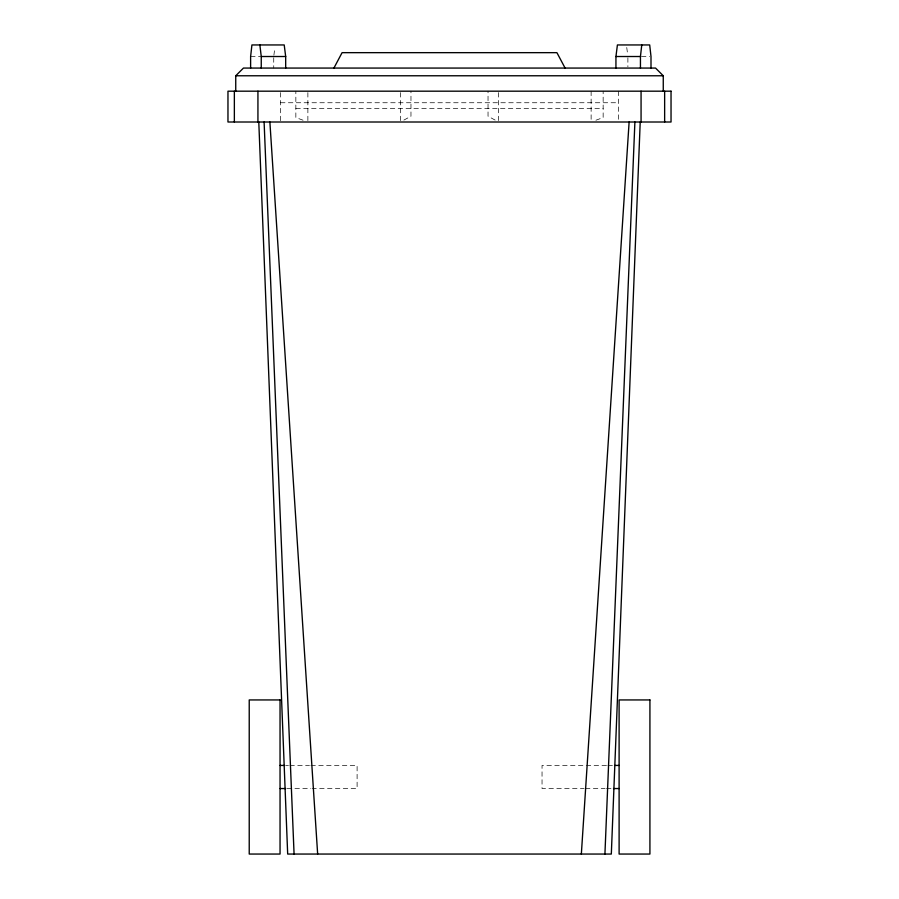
<?xml version="1.0" encoding="UTF-8"?>
<svg xmlns="http://www.w3.org/2000/svg" width="899" height="899" viewBox="0 0 899 899"><rect width="100%" height="100%" fill="white"/><g stroke="black" fill="none" stroke-linecap="round" stroke-linejoin="round"><path stroke-width="0.67" stroke-dasharray="4.5 3.37" d="M273.892 55.221L274.869 47.523M403.887 120.084L410.967 116.229L410.967 91.181M595.936 120.219L603.15 117.533L603.15 91.181M250.619 56.513L260.137 56.513M641.481 56.513L649.64 56.513M280.51 102.744L618.49 102.744M295.85 108.521L603.15 108.521M285.657 765.431L288.455 765.431M289.86 765.431L309.47 765.431M310.874 765.431L357.105 765.431L357.105 788.547L312.279 788.547M606.488 765.431L542.041 765.431L542.041 788.547L584.08 788.547M607.893 765.431L613.5 765.431M287.062 788.547L310.874 788.547M585.474 788.547L605.094 788.547M606.488 788.547L612.095 788.547M303.064 120.219L295.85 117.533L295.85 91.181M495.113 120.084L488.033 116.229L488.033 91.181M626.749 47.523L627.727 55.221M627.884 57.794L627.884 66.784M618.49 91.181L618.49 122.006M591.126 91.181L591.126 120.601M498.664 92.586L498.664 120.601M400.336 92.586L400.336 120.601M307.874 92.586L307.874 120.601M280.51 92.586L280.51 122.006M273.734 57.794L273.734 68.066"/><path stroke-width="1.35" d="M640.212 122.006L611.32 854.05L287.68 854.05L258.788 122.006M604.926 854.05L634.896 122.006M581.35 854.05L629.12 122.006M640.448 68.066L640.448 56.513L641.762 44.95M615.939 68.066L615.939 56.513L617.411 44.95L649.696 44.95L651 56.513L651 68.066M333.911 68.066L342.081 52.659L556.919 52.659L565.089 68.066M235.74 91.181L235.74 75.774L243.449 68.066L655.551 68.066L663.26 75.774L663.26 91.181M259.867 44.95L261.249 56.513L285.68 56.513L285.68 68.066M615.939 56.513L640.448 56.513M235.74 75.774L663.26 75.774M280.05 765.431L284.253 765.431M614.905 765.431L619.108 765.431M280.05 788.547L285.657 788.547M613.5 788.547L619.108 788.547M285.68 56.513L284.208 44.95L251.922 44.95L250.619 56.513L250.619 68.066M269.88 122.006L317.65 854.05M264.104 122.006L294.074 854.05M664.642 91.181L664.642 122.006M641.066 91.181L641.066 122.006M261.249 56.513L261.249 68.066M257.934 91.181L257.934 122.006M234.358 91.181L234.358 122.006M671.036 91.181L227.964 91.181L227.964 122.006L671.036 122.006L671.036 91.181M280.05 699.939L249.225 699.939L249.225 854.05L280.05 854.05L280.05 699.939M649.921 699.939L619.108 699.939L619.108 854.05L649.921 854.05L649.921 699.939"/></g></svg>
